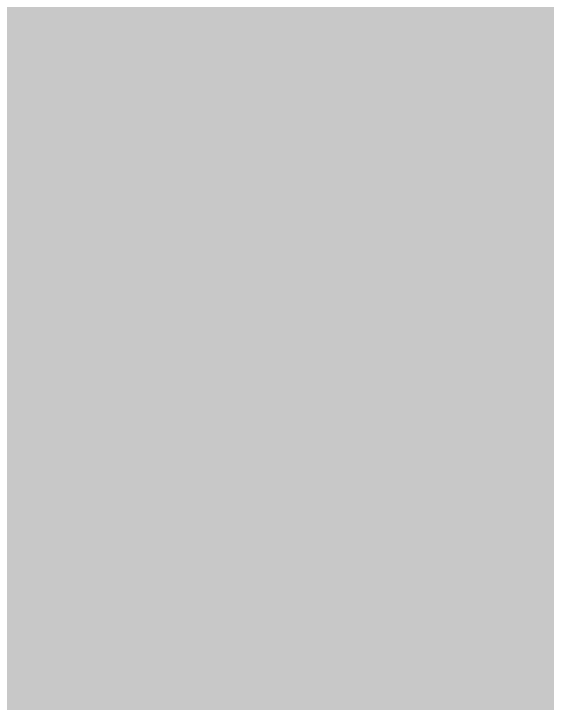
# Model space of a CAD drawing. Header units: inches. Extents: x 22 to 371, y 55 to 284.
# Drawn here: x 56.645255 to 56.648236, y 167.991011 to 167.994866 of the extents above; entities that cross this region are included whole.
import ezdxf

# ---------------------------------------------------------------- set-up
doc = ezdxf.new("R2010")
doc.units = ezdxf.units.IN
doc.layers.add('Top Overlay', color=2, linetype='Continuous')
doc.layers.add('Top Solder', color=216, linetype='Continuous')

# ---------------------------------------------------------------- blocks, each defined once
blk = doc.blocks.new('C___0402_397')
at = {"layer": 'Top Solder'}
blk.add_hatch(color=216, dxfattribs=at).paths.add_polyline_path([(-0.7584897, -0.3774821), (-0.7584897, 0.3775177), (-0.18129, 0.3775177), (-0.18129, -0.3774821)])
at = {"layer": 'Top Overlay'}
for points in [[(-0.7873898, 0.4064178, 0.127, 0.127, 0), (-0.7873898, -0.4063822, 0.127, 0.127, 0)], [(-0.7873898, -0.4063822, 0.127, 0.127, 0), (-0.2793898, -0.4063822, 0.127, 0.127, 0)]]:
    blk.add_lwpolyline(points, format="xyseb", dxfattribs=at)
blk.add_lwpolyline([(-0.8191398, -0.4063822, 0.0635, 0.0635, 1), (-0.7556398, -0.4063822, 0.0635, 0.0635, 1)], format="xyseb", close=True, dxfattribs=at)
blk.add_lwpolyline([(-0.8191398, -0.4063822, 0.0635, 0.0635, 1), (-0.7556398, -0.4063822, 0.0635, 0.0635, 1)], format="xyseb", close=True, dxfattribs=at)

msp = doc.modelspace()

# ---------------------------------------------------------------- block references
at = {"rotation": 90}
msp.add_blockref('C___0402_397', (56.2729558, 168.718103), dxfattribs=at)

doc.saveas('drawing.dxf')
